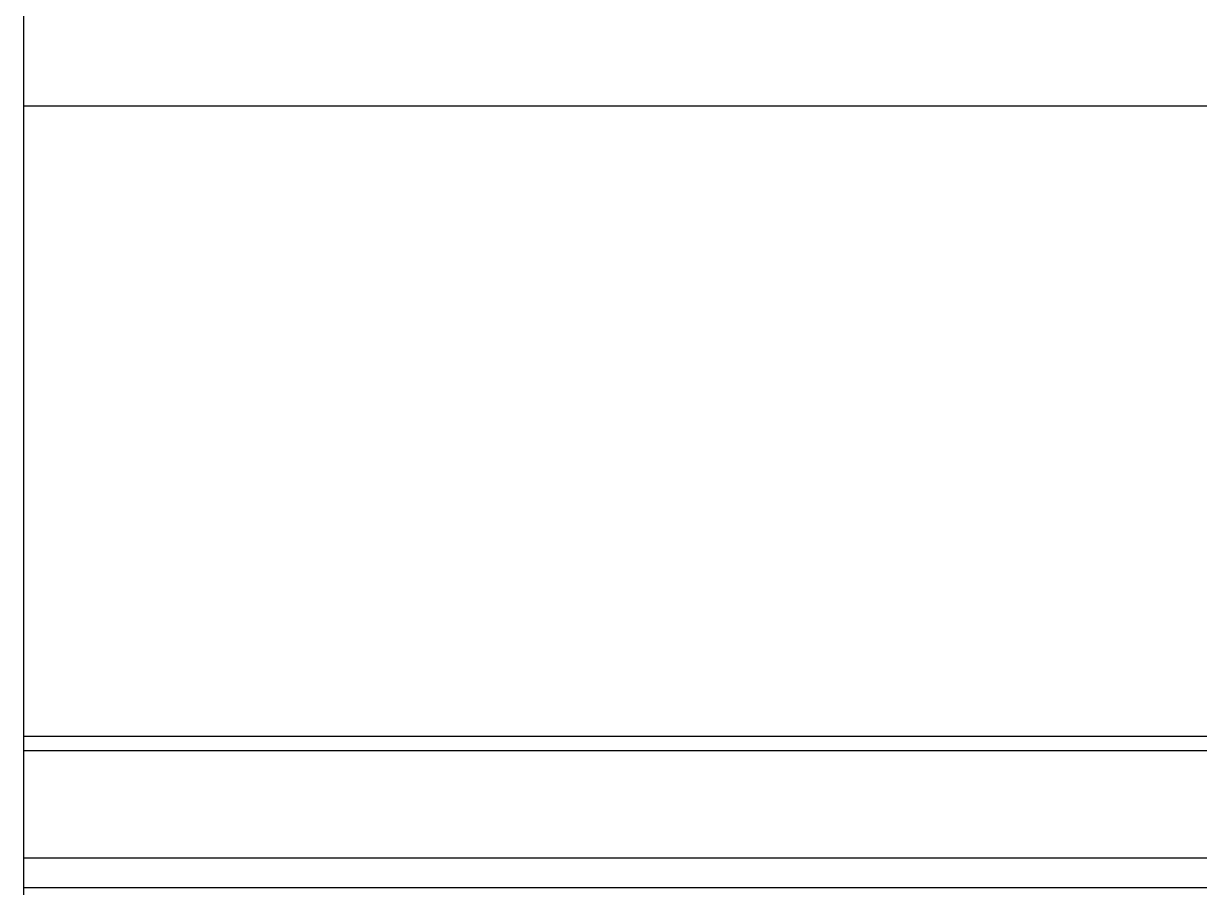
# Model space of a CAD drawing. Header units: millimetres. Extents: x 1019 to 1519, y 1262 to 1448.
# Drawn here: x 1488.314 to 1491.577, y 1333.674 to 1336.073 of the extents above; entities that cross this region are included whole.
import ezdxf

# ---------------------------------------------------------------- set-up
doc = ezdxf.new("R2010")
doc.units = ezdxf.units.MM

# ---------------------------------------------------------------- blocks, each defined once
blk = doc.blocks.new('*U41')
for p, q in [((-1.79, 4.1023), (-1.79, 2.2123)), ((-1.79, 2.2123), (-1.79, 0.4623)), ((-1.79, 2.2123), (1.79, 2.2123)), ((-1.79, 0.4623), (-1.79, 0.4423)), ((-1.79, 0.4623), (1.79, 0.4623)), ((-1.79, 0.4423), (-1.79, 0.4223)), ((-1.79, 0.4223), (1.79, 0.4223)), ((-1.79, 0.4223), (-1.79, 0.3773)), ((-1.79, 0.3773), (-1.79, 0.1243)), ((-1.79, 0.1243), (1.79, 0.1243)), ((-1.79, 0.1243), (-1.79, 0.0423)), ((-1.79, 0.0423), (-1.79, -0.6522)), ((-1.79, 0.0423), (1.79, 0.0423))]:
    blk.add_line(p, q)
blk = doc.blocks.new('*U42')
at = {"color": 0, "linetype": 'ByBlock', "lineweight": -2, "transparency": 16777216}
blk.add_blockref('*U41', (0, -28), dxfattribs=at)

msp = doc.modelspace()

# ---------------------------------------------------------------- block references
msp.add_blockref('*U42', (1490.104, 1361.6316))

doc.saveas('drawing.dxf')
